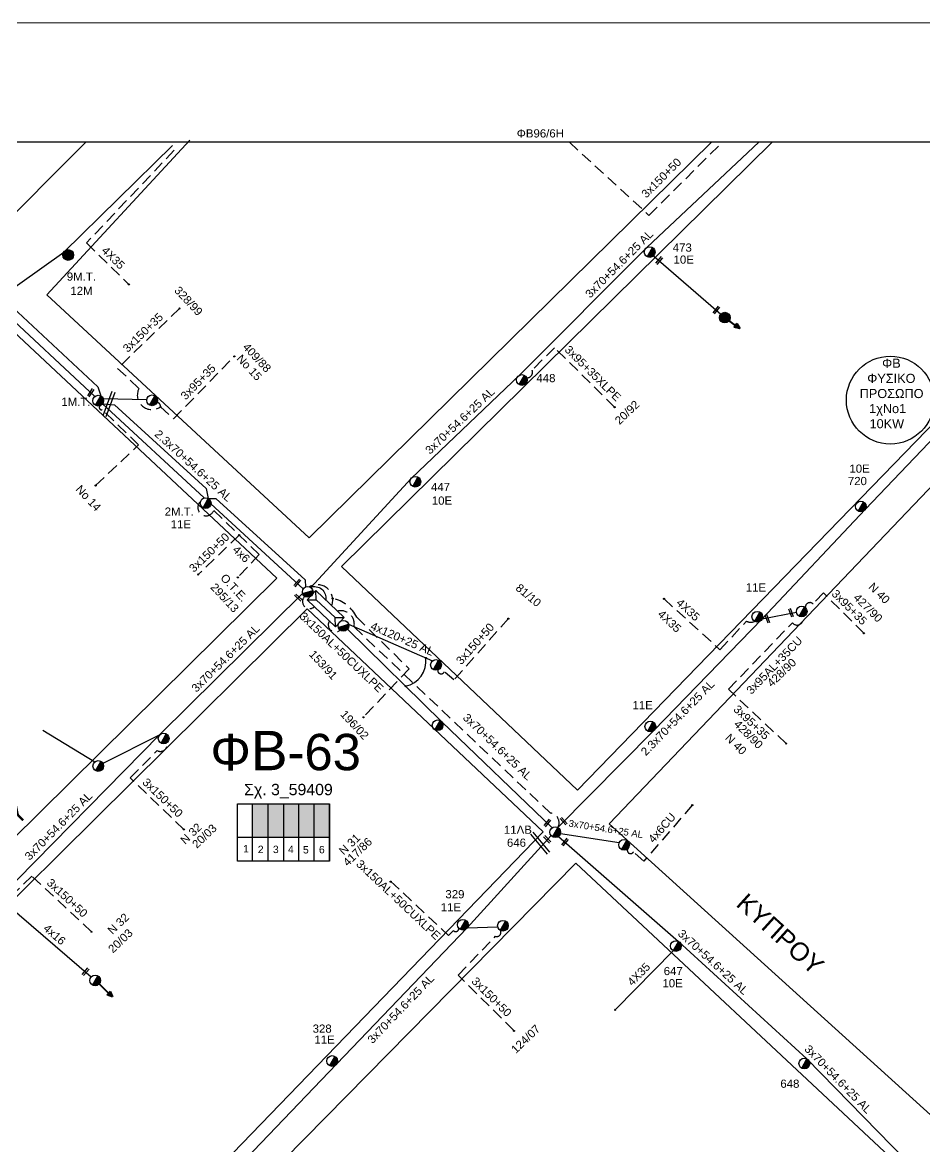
# Model space of a CAD drawing. Header units: millimetres. Extents: x 1138 to 9186, y 1584 to 2927.
# Drawn here: x 7571.3 to 7769.9, y 2679.6 to 2926.9 of the extents above; entities that cross this region are included whole.
import ezdxf
from ezdxf.enums import TextEntityAlignment as Align

# ---------------------------------------------------------------- set-up
doc = ezdxf.new("R2010")
doc.units = ezdxf.units.MM
doc.linetypes.add('DASHED', pattern=[19.05, 12.7, -6.35])
for name, color, linetype, lineweight in [('3x150+35', 7, 'DASHED', 30), ('3x150+50', 7, 'Continuous', 30), ('3x150AL+50CUXLPE', 7, 'Continuous', 30), ('3x70+54.6+25 AL', 7, 'SYN_LINE', 30), ('3x95+35', 7, 'Continuous', 30), ('3x95+35CUXLPE', 7, 'Continuous', 30), ('3x95AL+35CU', 7, 'Continuous', 30), ('4x120+25 AL', 7, 'SYN_LINE', 30), ('4x16', 7, 'Continuous', 30), ('4X35', 7, 'DASHED', 30), ('4x6', 7, 'SYN_LINE', 30), ('4x6CU', 7, 'Continuous', 30), ('Υπόβαθρο ΔΕΗ', 7, 'Continuous', 30)]:
    doc.layers.add(name, color=color, linetype=linetype, lineweight=lineweight)
for name, color, linetype in [('Pillar OTE', 7, 'Continuous'), ('TEXT ΚΑΛΩΔΙΩΝ', 7, 'Continuous'), ('Άγνωστα', 7, 'Continuous'), ('ΑΓΝΩΣΤΟ ΥΠΟΓΕΙΟ ΚΑΛΩΔΙΟ', 7, 'DASHED'), ('Επίτονοι', 7, 'Continuous'), ('Επιγραφές - Σχήματα', 7, 'Continuous'), ('Καλώδια ΧΤ   3x150AL+50CU', 7, 'DASHED'), ('Μηχανική τομή', 7, 'Continuous'), ('Στύλος Ξύλινος', 7, 'Continuous'), ('Στύλος Ξύλινος @ 1', 7, 'Continuous'), ('Στύλος ΦΜ', 7, 'Continuous'), ('Στύλος ΦΜ @ 1', 7, 'Continuous'), ('Συνδέσεις', 7, 'Continuous'), ('Τομή', 7, 'Continuous'), ('Υποσταθμός εναέριος 2 στύλων', 7, 'Continuous'), ('Υποσταθμός πόλεως', 7, 'Continuous')]:
    doc.layers.add(name, color=color, linetype=linetype)
doc.styles.add('arial', font='arial.ttf')
doc.styles.get("Standard").update_dxf_attribs({"font": 'arial.ttf'})
doc.linetypes.add('SYN_LINE', pattern='A,0.5,-0.0001,["/\\/\\/\\/",Standard,S=0.1,R=0,X=0,Y=-0.05],-0.25', length=0.7501)

# ---------------------------------------------------------------- blocks, each defined once
blk = doc.blocks.new('ΥΠΑΡΧΩΝ ΤΣΙΜΕΝΤΕΝΙΟΣ ΣΤΥΛΟΣ')
at = {"layer": 'Στύλος ΦΜ'}
blk.add_hatch(color=7, dxfattribs=at).paths.add_polyline_path([(-1.29, -2.28, 0.574793), (2.62, 0, 0.268822), (1.3, 2.27)])
at = {"layer": 'Στύλος ΦΜ', "color": 7}
blk.add_line((-1.29, -2.28), (1.3, 2.27), dxfattribs=at)
blk.add_circle((0, 0), 2.62, dxfattribs=at)
at = {"layer": 'Στύλος ΦΜ', "flags": 4}
for tag, p in [('ΑΡΙΘΜΟΣ', (-4.68, 8.05)), ('ΤΥΠΟΣ', (-4.91, 3.03))]:
    blk.add_attdef(tag, p, '', height=4, dxfattribs=at)
blk = doc.blocks.new('ΥΠΑΡΧΩΝ ΞΥΛΙΝΟΣ ΣΤΥΛΟΣ')
at = {"layer": 'Στύλος Ξύλινος'}
h = blk.add_hatch(color=7, dxfattribs=at)
h.paths.add_polyline_path([(-2.62, 0, 0.270008), (-1.29, -2.28), (1.3, 2.27, 0.576266)])
h.paths.add_polyline_path([(-1.29, -2.28, 0.574793), (2.62, 0, 0.268822), (1.3, 2.27)])
at = {"layer": 'Στύλος Ξύλινος', "color": 7}
blk.add_line((-1.29, -2.28), (1.3, 2.27), dxfattribs=at)
blk.add_circle((0, 0), 2.62, dxfattribs=at)
at = {"layer": 'Στύλος Ξύλινος', "flags": 4}
for tag, p in [('ΑΡΙΘΜΟΣ', (-4.91, 8.6)), ('ΤΥΠΟΣ', (-4.85, 3.39))]:
    blk.add_attdef(tag, p, '', height=4, dxfattribs=at)
blk = doc.blocks.new('ΥΠΟΣΤΑΘΜΟΣ ΕΝΑΕΡΙΟΣ ΕΠΙ 2 ΣΤΥΛΩΝ')
at = {"layer": 'Υποσταθμός εναέριος 2 στύλων', "linetype": 'Continuous'}
for points in [[(-11.97, -2.11, 0.574793), (-8.45, -0.07, 0.268822), (-9.64, 1.98)], [(9.68, -2.15, 0.574793), (13.19, -0.1, 0.268822), (12.01, 1.95)]]:
    blk.add_hatch(color=256, dxfattribs=at).paths.add_polyline_path(points)
for p, q in [((-11.97, -2.11), (-9.64, 1.98)), ((9.68, -2.15), (12.01, 1.95))]:
    blk.add_line(p, q, dxfattribs=at)
for centre in [(-10.81, -0.07), (10.84, -0.1)]:
    blk.add_circle(centre, 2.36, dxfattribs=at)
at = {"layer": 'Υποσταθμός πόλεως', "linetype": 'Continuous', "ltscale": 40}
blk.add_lwpolyline([(-8.57, 2.82), (8.57, 2.82), (8.57, -2.82), (-8.57, -2.82)], close=True, dxfattribs=at)
for points in [[(-5.75, 0), (-8.57, 2.82)], [(-8.57, -2.82), (-5.75, 0)], [(-5.75, 0), (5.75, 0)], [(5.75, 0), (8.57, 2.82)], [(8.57, -2.82), (5.75, 0)]]:
    blk.add_lwpolyline(points, dxfattribs=at)
at = {"layer": 'Υποσταθμός εναέριος 2 στύλων', "ltscale": 40, "flags": 1}
for tag, p in [('ΜΕΤΑΣΧΗΜΑΤΙΣΜΟΣ', (14.09, 2.51)), ('ΙΣΧΥΣ', (14.07, -0.28)), ('ΑΡΙΘΜΟΣ', (14.19, -3))]:
    blk.add_attdef(tag, p, '', height=1.8, dxfattribs=at)
blk = doc.blocks.new('ΕΠΙΤΟΝΟΣ')
at = {"layer": 'Επίτονοι', "lineweight": 40, "ltscale": 40}
blk.add_hatch(color=256, dxfattribs=at).paths.add_polyline_path([(-1.13, 6.47), (0, 9.1), (1.13, 6.47)])
for p, q in [((-1.13, 6.47), (0, 9.1)), ((1.13, 6.47), (-1.13, 6.47)), ((-1.13, 6.47), (0, 6.47)), ((0, 9.1), (1.13, 6.47)), ((0, 6.47), (0, 0))]:
    blk.add_line(p, q, dxfattribs=at)
blk = doc.blocks.new('ΜΗΧΑΝΙΚΗ ΤΟΜΗ')
at = {"layer": 'Μηχανική τομή', "ltscale": 40}
for p, q in [((-1.89, 0.78), (5.69, 0.78)), ((-1.89, -0.77), (5.69, -0.77))]:
    blk.add_line(p, q, dxfattribs=at)
blk = doc.blocks.new('ΤΟΜΗ')
at = {"layer": 'Τομή', "ltscale": 40}
for p, q in [((-5.68, 0), (17.06, 0)), ((-5.68, -2.77), (17.06, -2.77))]:
    blk.add_line(p, q, dxfattribs=at)
blk = doc.blocks.new('_ΣΥΝΔΕΣΗ')
at = {"layer": 'Συνδέσεις', "linetype": 'SYN_LINE', "ltscale": 40}
blk.add_hatch(color=256, dxfattribs=at).paths.add_polyline_path([(0.5, -0.01, 1), (-0.5, -0.01, 1)])
at = {"layer": 'Συνδέσεις'}
blk.add_circle((0, -0.01), 0.5, dxfattribs=at)

msp = doc.modelspace()

# ---------------------------------------------------------------- hatches: boundary and pattern name
at = {"layer": 'Καλώδια ΧΤ   3x150AL+50CU', "linetype": 'DASHED', "lineweight": -3, "ltscale": 0.2}
h = msp.add_hatch(color=5, dxfattribs=at)
h.dxf.hatch_style = 1
h.paths.add_polyline_path([(7625.38, 2754.98), (7621.94, 2754.98), (7621.94, 2747.61), (7625.38, 2747.61)])
h = msp.add_hatch(color=85, dxfattribs=at)
h.dxf.hatch_style = 1
h.paths.add_polyline_path([(7625.38, 2747.61), (7628.82, 2747.61), (7628.82, 2754.98), (7625.38, 2754.98)])
h = msp.add_hatch(color=1, dxfattribs=at)
h.dxf.hatch_style = 1
h.paths.add_polyline_path([(7632.11, 2754.97), (7628.82, 2754.98), (7628.82, 2747.61), (7632.11, 2747.61)])
h = msp.add_hatch(color=6, dxfattribs=at)
h.dxf.hatch_style = 1
h.paths.add_polyline_path([(7635.5, 2754.97), (7632.11, 2754.97), (7632.11, 2747.61), (7635.5, 2747.6)])
h = msp.add_hatch(color=2, dxfattribs=at)
h.dxf.hatch_style = 1
h.paths.add_polyline_path([(7635.5, 2747.6), (7638.9, 2747.6), (7638.9, 2754.97), (7635.5, 2754.97)])

# ---------------------------------------------------------------- linework, layer by layer
at = {"lineweight": -3, "ltscale": 0.2}
msp.add_circle((7762.35, 2843.81), 9.67, dxfattribs=at)
at = {"layer": '3x150+35', "color": 85, "linetype": 'DASHED', "lineweight": -3, "ltscale": 0.2}
msp.add_lwpolyline([(7605.86, 2863.95), (7592.22, 2850.78), (7596.92, 2846.37, 0.796001), (7601.65, 2842.34)], format="xyb", dxfattribs=at)
at = {"layer": '3x150+50', "lineweight": -3}
msp.add_lwpolyline([(6972.18, 1918.16), (9029.84, 1917.64), (9029.84, 2900.53), (6972.18, 2900.53)], close=True, dxfattribs=at)
at = {"layer": '3x150+50', "color": 6, "linetype": 'DASHED', "lineweight": -3, "ltscale": 0.2}
for points in [[(7691.71, 2900.53), (7709.21, 2884.46), (7725.34, 2900.53)], [(7618.97, 2814.12), (7609.94, 2805.41)]]:
    msp.add_lwpolyline(points, dxfattribs=at)
at = {"layer": '3x150+50', "color": 85, "linetype": 'DASHED', "lineweight": -3, "ltscale": 0.2}
msp.add_lwpolyline([(7601.65, 2842.34, 0.36959), (7600.92, 2843.34, 17.982356)], format="xyb", dxfattribs=at)
at = {"layer": '3x150+50', "color": 7, "linetype": 'Continuous', "lineweight": -3, "ltscale": 0.2}
msp.add_lwpolyline([(7634.66, 2802.63, -0.571972), (7638.05, 2799.83, -13.800976)], format="xyb", dxfattribs=at)
at = {"layer": '3x150+50', "color": 5, "linetype": 'DASHED', "lineweight": -3, "ltscale": 0.2}
msp.add_lwpolyline([(7678.26, 2795.72), (7666.28, 2782.26), (7664.15, 2784.01, -0.838694), (7662.69, 2784.41, 33.308062)], format="xyb", dxfattribs=at)
at = {"layer": '3x150+50', "color": 1, "linetype": 'DASHED', "lineweight": -3, "ltscale": 0.2}
for points in [[(7606.81, 2749.35), (7595.01, 2760.69), (7600.95, 2766.68, 0.666935), (7603.06, 2768.4, -125.423291)], [(7586.48, 2726.83), (7573.33, 2739.07), (7569.52, 2735.37, 0.339634), (7566.98, 2734.83, -29.010409)]]:
    msp.add_lwpolyline(points, format="xyb", dxfattribs=at)
at = {"layer": '3x150+50', "color": 27, "linetype": 'DASHED', "lineweight": -3, "ltscale": 0.2}
msp.add_lwpolyline([(7679.42, 2705.15), (7667.18, 2717.29), (7675.41, 2725.82, 0.705142), (7676.48, 2727.13, 8.352046)], format="xyb", dxfattribs=at)
at = {"layer": '3x150AL+50CUXLPE', "color": 6, "linetype": 'DASHED', "lineweight": -3, "ltscale": 0.2}
for points in [[(7634.46, 2802.72, -0.712589), (7639.35, 2798.6, -13.800976)], [(7639.56, 2800.15, -0.236818), (7644.87, 2796.03), (7656.39, 2784.7), (7646.34, 2774.01)]]:
    msp.add_lwpolyline(points, format="xyb", dxfattribs=at)
at = {"layer": '3x150AL+50CUXLPE', "color": 1, "linetype": 'DASHED', "lineweight": -3, "ltscale": 0.2}
msp.add_lwpolyline([(7633.43, 2800.62, 0.992559), (7635.55, 2798.32, -13.800976)], format="xyb", dxfattribs=at)
at = {"layer": '3x150AL+50CUXLPE', "color": 2, "linetype": 'DASHED', "lineweight": -3, "ltscale": 0.2}
msp.add_lwpolyline([(7640.66, 2797.36, -0.556198), (7644.28, 2793.91), (7687.5, 2752.93, -0.537534), (7689.16, 2749.76, -40.703593)], format="xyb", dxfattribs=at)
at = {"layer": '3x150AL+50CUXLPE', "color": 5, "linetype": 'DASHED', "lineweight": -3, "ltscale": 0.2}
msp.add_lwpolyline([(7638.84, 2795.21, 0.872051), (7641.22, 2793.22, -13.800976)], format="xyb", dxfattribs=at)
at = {"layer": '3x150AL+50CUXLPE', "color": 27, "linetype": 'DASHED', "lineweight": -3, "ltscale": 0.2}
msp.add_lwpolyline([(7652.33, 2737.97), (7665.06, 2725.98), (7666.17, 2727.08, 0.729677), (7667.33, 2727.59, -26.118831)], format="xyb", dxfattribs=at)
at = {"layer": '3x70+54.6+25 AL', "color": 85, "linetype": 'SYN_LINE', "lineweight": -3, "ltscale": 15}
for points in [[(7634.75, 2802.57), (7656.83, 2826.57), (7680.8, 2849.33), (7708.81, 2877.42), (7733.41, 2900.53)], [(7710.22, 2875.57), (7725.03, 2862.72)], [(7566.09, 2864.22), (7587.23, 2844.61)]]:
    msp.add_lwpolyline(points, dxfattribs=at)
at = {"layer": '3x70+54.6+25 AL', "color": 27, "linetype": 'SYN_LINE', "lineweight": -3, "ltscale": 15}
for points in [[(7533.14, 2893.51), (7542.14, 2884.66), (7541.63, 2883.35), (7544.01, 2882.95), (7565.23, 2867.58), (7565.8, 2866.01), (7568.05, 2865.22), (7587.85, 2846.75), (7588.54, 2844.71)], [(7572.76, 2629.46), (7586.1, 2641.75), (7613.87, 2669.97), (7640.42, 2697.71), (7669.17, 2727.68), (7687.66, 2748)]]:
    msp.add_lwpolyline(points, dxfattribs=at)
at = {"layer": '3x70+54.6+25 AL', "color": 2, "linetype": 'SYN_LINE', "lineweight": -3, "ltscale": 15}
msp.add_lwpolyline([(7689.16, 2749.76), (7710.3, 2771.11), (7734.14, 2795.69), (7756.84, 2819.74), (7787.85, 2852.2), (7812.95, 2879.57)], dxfattribs=at)
at = {"layer": '3x70+54.6+25 AL', "color": 6, "linetype": 'SYN_LINE', "lineweight": -3, "ltscale": 15}
for points in [[(7611.29, 2822.27), (7588.93, 2843.02)], [(7588.93, 2843.02), (7591.52, 2842.8), (7611.74, 2824.36), (7612.19, 2822.16), (7613.88, 2822.14), (7633.51, 2804.24), (7633.62, 2802.68)], [(7633.11, 2802.27), (7612.77, 2820.95)]]:
    msp.add_lwpolyline(points, dxfattribs=at)
at = {"layer": '3x70+54.6+25 AL', "color": 85, "linetype": 'SYN_LINE', "lineweight": -3, "ltscale": 10}
msp.add_lwpolyline([(7589.04, 2844.16), (7598.65, 2843.96)], dxfattribs=at)
at = {"layer": '3x70+54.6+25 AL', "color": 1, "linetype": 'SYN_LINE', "lineweight": -3, "ltscale": 15}
for points in [[(7534.74, 2702.53), (7566.14, 2734.31), (7601.53, 2770.19), (7632.96, 2801.26)], [(7587.18, 2764.17), (7575.77, 2771.12)], [(7601.51, 2770.16), (7588.99, 2763.87)]]:
    msp.add_lwpolyline(points, dxfattribs=at)
at = {"layer": '3x70+54.6+25 AL', "color": 2, "linetype": 'SYN_LINE', "lineweight": -3, "ltscale": 10}
msp.add_lwpolyline([(7734.14, 2795.69), (7741.67, 2797.15)], dxfattribs=at)
at = {"layer": '3x70+54.6+25 AL', "color": 5, "linetype": 'SYN_LINE', "lineweight": -3, "ltscale": 15}
for points in [[(7642.86, 2793.43), (7663.6, 2772.98), (7687.91, 2749.71)], [(7689.26, 2747.78), (7715.73, 2724.7), (7744, 2698.84), (7769, 2673.23)]]:
    msp.add_lwpolyline(points, dxfattribs=at)
at = {"layer": '3x70+54.6+25 AL', "color": 7, "linetype": 'SYN_LINE', "lineweight": -3, "ltscale": 15}
msp.add_lwpolyline([(7689.72, 2748.46), (7702.65, 2746.43)], dxfattribs=at)
at = {"layer": '3x70+54.6+25 AL', "color": 27, "linetype": 'SYN_LINE', "lineweight": -3, "ltscale": 9}
msp.add_lwpolyline([(7669.17, 2727.68), (7675.92, 2727.87)], dxfattribs=at)
at = {"layer": '3x95+35', "color": 85, "linetype": 'DASHED', "lineweight": -3, "ltscale": 0.2}
msp.add_lwpolyline([(7601.65, 2842.34), (7604.54, 2839.7), (7617.93, 2853.42)], dxfattribs=at)
at = {"layer": '3x95+35', "color": 2, "linetype": 'DASHED', "lineweight": -3, "ltscale": 0.2}
msp.add_lwpolyline([(7756.54, 2792.49), (7747.62, 2801.39), (7745.35, 2798.96, 0.672866), (7743.63, 2798.18, -7.694372)], format="xyb", dxfattribs=at)
msp.add_lwpolyline([(7739.41, 2768.23), (7726.69, 2780.2)], dxfattribs=at)
at = {"layer": '3x95+35CUXLPE', "color": 85, "linetype": 'DASHED', "lineweight": -3, "ltscale": 0.2}
msp.add_lwpolyline([(7701.65, 2842.25), (7688.43, 2855.32), (7683.49, 2850.42, -0.534403), (7682.3, 2848.69, 5.988083)], format="xyb", dxfattribs=at)
at = {"layer": '3x95AL+35CU', "color": 2, "linetype": 'DASHED', "lineweight": -3, "ltscale": 0.2}
msp.add_lwpolyline([(7726.69, 2780.2), (7740.78, 2794.82, 0.870761), (7743.07, 2796.15, -13.423148)], format="xyb", dxfattribs=at)
at = {"layer": '4x120+25 AL', "color": 5, "linetype": 'SYN_LINE', "lineweight": -3, "ltscale": 15}
msp.add_lwpolyline([(7643.06, 2794.5), (7661.55, 2786.43)], dxfattribs=at)
at = {"layer": '4x16', "color": 1, "linetype": 'Continuous', "lineweight": -3, "ltscale": 0.2}
msp.add_lwpolyline([(7567.94, 2732.81), (7586.39, 2716.89)], dxfattribs=at)
at = {"layer": '4X35', "color": 27, "linetype": 'DASHED', "lineweight": -3, "ltscale": 0.2}
msp.add_lwpolyline([(7604.68, 2898.77), (7585.36, 2878.38), (7594.67, 2869.27)], dxfattribs=at)
at = {"layer": '4X35', "color": 2, "linetype": 'DASHED', "lineweight": -3, "ltscale": 0.2}
msp.add_lwpolyline([(7712.53, 2800.06), (7724.83, 2788.89), (7730.66, 2795.15, 0.229317), (7732.48, 2795.12, -2.288341)], format="xyb", dxfattribs=at)
at = {"layer": '4X35', "color": 5, "linetype": 'SYN_LINE', "lineweight": -3, "ltscale": 15}
msp.add_lwpolyline([(7714.56, 2722.65), (7701.93, 2709.79)], dxfattribs=at)
at = {"layer": '4x6', "color": 6, "linetype": 'DASHED', "lineweight": -3, "ltscale": 0.2}
msp.add_lwpolyline([(7610.48, 2821.49, 1.275533), (7613.39, 2819.53), (7623.41, 2809.8)], format="xyb", dxfattribs=at)
msp.add_lwpolyline([(7623.41, 2809.8), (7618.68, 2804.81)], dxfattribs=at)
at = {"layer": '4x6CU', "color": 7, "linetype": 'DASHED', "lineweight": -3, "ltscale": 0.2}
msp.add_lwpolyline([(7718.75, 2754.67), (7708.09, 2742.38), (7705.8, 2744.41, -1.031364), (7704.54, 2745.09, -2.339961)], format="xyb", dxfattribs=at)
at = {"layer": 'Pillar OTE', "lineweight": -3, "ltscale": 40}
for points in [[(7618.61, 2742.34), (7618.61, 2754.98), (7638.9, 2754.97), (7638.9, 2742.32), (7618.61, 2742.34)], [(7621.94, 2742.33), (7621.94, 2754.98)], [(7625.38, 2742.33), (7625.38, 2754.98)], [(7628.81, 2742.33), (7628.82, 2754.98)], [(7632.11, 2742.32), (7632.11, 2754.97)], [(7635.5, 2742.32), (7635.5, 2754.97)], [(7638.9, 2742.32), (7638.9, 2754.97)], [(7618.61, 2747.62), (7638.9, 2747.6)]]:
    msp.add_lwpolyline(points, dxfattribs=at)
at = {"layer": 'ΑΓΝΩΣΤΟ ΥΠΟΓΕΙΟ ΚΑΛΩΔΙΟ', "color": 27, "linetype": 'Continuous', "lineweight": -3, "ltscale": 0.2}
msp.add_lwpolyline([(7565.8, 2866.01), (7580.35, 2876.36), (7604.32, 2899.8)], dxfattribs=at)
at = {"layer": 'ΑΓΝΩΣΤΟ ΥΠΟΓΕΙΟ ΚΑΛΩΔΙΟ', "color": 85, "linetype": 'DASHED', "lineweight": -3, "ltscale": 0.2}
msp.add_lwpolyline([(7587.39, 2825.03), (7596.85, 2833.93), (7588.83, 2841.71, -0.919855), (7588.44, 2842.61, -69.645752)], format="xyb", dxfattribs=at)
at = {"layer": 'Επιγραφές - Σχήματα', "lineweight": -3}
msp.add_lwpolyline([(6949.78, 2926.89), (9185.18, 2926.75), (9185.88, 1907.61), (6949.78, 1907.75)], close=True, dxfattribs=at)
at = {"layer": 'Υπόβαθρο ΔΕΗ', "lineweight": -3}
for points in [[(7541.98, 2900.53), (7564.05, 2879.36), (7585.22, 2900.53)], [(7608.13, 2900.99), (7576.63, 2866.95), (7634.42, 2813.47), (7722.96, 2900.53)], [(7736.36, 2900.53), (7641.49, 2807.18), (7693.51, 2757.97), (7811.22, 2879.23), (7782.99, 2900.53)], [(7693.08, 2741.92), (7762.18, 2677.35), (7644.14, 2562.55), (7578.3, 2625.34)], [(7578.3, 2625.34), (7693.08, 2741.92)]]:
    msp.add_lwpolyline(points, dxfattribs=at)
for points in [[(7817.46, 2872.96), (7890.12, 2805.83), (7771.17, 2686.55), (7700.46, 2750.55)], [(7565.8, 2862.11), (7627.26, 2804.63), (7510.17, 2688.98), (7450.3, 2746.48)], [(7633.97, 2797.88), (7685.91, 2748.78), (7572.04, 2630.94), (7517.38, 2682.59)]]:
    msp.add_lwpolyline(points, close=True, dxfattribs=at)
msp.add_arc((7654.54, 2786.33), 5.59, 281.1507, 7.5531, dxfattribs=at)

# ---------------------------------------------------------------- block references
at = {"layer": 'Επίτονοι', "lineweight": -3}
for p, xscale, yscale, zscale, rotation in [((7725.92, 2861.95), 0.4499999999998181, 0.4499999999998181, 0.4499999999998181, 234.251014189362), ((7588.15, 2715.33), 0.449999999999818, 0.449999999999818, 0.449999999999818, 225.9241615069363)]:
    msp.add_blockref('ΕΠΙΤΟΝΟΣ', p, dxfattribs=dict(at, xscale=xscale, yscale=yscale, zscale=zscale, rotation=rotation))
at = {"layer": 'Μηχανική τομή', "lineweight": -3, "zscale": 0.4999999999999997}
for p, xscale, yscale, rotation in [((7711.21, 2874.16), 0.2499999999999998, 0.2499999999999998, 49.78550629045485), ((7723.78, 2863.26), 0.2499999999999998, 0.2499999999999998, 49.78550629045485), ((7586.08, 2845.06), 0.2499999999999999, 0.2499999999999999, 56.10524013852889), ((7631.47, 2803.21), 0.2499999999999998, 0.2499999999999998, 49.78550629045485), ((7632.37, 2800.02), 0.2499999999999998, 0.2499999999999998, 136.5300509170427), ((7740.68, 2796.52), 0.2499999999999998, 0.2499999999999998, 108.977181969375), ((7735.47, 2795.2), 0.2499999999999997, 0.2499999999999997, 108.977181969375), ((7686.56, 2750.42), 0.2499999999999998, 0.2499999999999998, 49.78550629045485), ((7690.77, 2750.81), 0.2499999999999998, 0.2499999999999998, 131.9299130364955), ((7687.12, 2746.8), 0.2499999999999998, 0.2499999999999998, 131.9299130364955), ((7690.46, 2746.18), 0.2499999999999998, 0.2499999999999998, 49.78550629045485), ((7584.88, 2717.65), 0.2499999999999998, 0.2499999999999998, 49.78550629045485)]:
    msp.add_blockref('ΜΗΧΑΝΙΚΗ ΤΟΜΗ', p, dxfattribs=dict(at, xscale=xscale, yscale=yscale, rotation=rotation))
at = {"layer": 'Στύλος Ξύλινος @ 1', "lineweight": -3, "ltscale": 40}
ref = msp.add_blockref('ΥΠΑΡΧΩΝ ΞΥΛΙΝΟΣ ΣΤΥΛΟΣ', (7581.35, 2875.73), dxfattribs=dict(at, xscale=0.4499999999998181, yscale=0.4499999999998181, zscale=0.4499999999998181))
ref.add_attrib('ΤΥΠΟΣ', '9M.T.', (7581.04, 2870.08), dxfattribs={"layer": 'Στύλος Ξύλινος', "height": 1.8, "flags": 4})
ref.add_attrib('ΑΡΙΘΜΟΣ', '12M', (7581.82, 2866.95), dxfattribs={"layer": 'Στύλος Ξύλινος', "height": 1.8, "flags": 4})
at = {"layer": 'Στύλος Ξύλινος @ 1', "lineweight": -3, "ltscale": 40, "xscale": 0.4499999999998181, "yscale": 0.4499999999998181, "zscale": 0.4499999999998181}
msp.add_blockref('ΥΠΑΡΧΩΝ ΞΥΛΙΝΟΣ ΣΤΥΛΟΣ', (7725.92, 2861.95), dxfattribs=at)
at = {"layer": 'Στύλος ΦΜ @ 1', "lineweight": -3, "ltscale": 40}
ref = msp.add_blockref('ΥΠΑΡΧΩΝ ΤΣΙΜΕΝΤΕΝΙΟΣ ΣΤΥΛΟΣ', (7709.37, 2876.38), dxfattribs=dict(at, xscale=0.4499999999998181, yscale=0.4499999999998181, zscale=0.4499999999998181))
ref.add_attrib('ΤΥΠΟΣ', '473', (7714.45, 2876.47), dxfattribs={"layer": 'Στύλος ΦΜ', "height": 1.8, "rotation": 360, "flags": 4})
ref.add_attrib('ΑΡΙΘΜΟΣ', '10E', (7714.63, 2873.82), dxfattribs={"layer": 'Στύλος ΦΜ', "height": 1.8, "rotation": 360, "flags": 4})
ref = msp.add_blockref('ΥΠΑΡΧΩΝ ΤΣΙΜΕΝΤΕΝΙΟΣ ΣΤΥΛΟΣ', (7681.22, 2848.23), dxfattribs=dict(at, xscale=0.449999999999818, yscale=0.449999999999818, zscale=0.449999999999818))
ref.add_attrib('ΤΥΠΟΣ', '448', (7684.43, 2847.75), dxfattribs={"layer": 'Στύλος ΦΜ', "height": 1.8, "rotation": 360, "flags": 4})
ref = msp.add_blockref('ΥΠΑΡΧΩΝ ΤΣΙΜΕΝΤΕΝΙΟΣ ΣΤΥΛΟΣ', (7587.96, 2843.68), dxfattribs=dict(at, xscale=0.4499999999998182, yscale=0.4499999999998182, zscale=0.4499999999998182))
ref.add_attrib('ΤΥΠΟΣ', '1M.T.', (7579.83, 2842.54), dxfattribs={"layer": 'Στύλος ΦΜ', "height": 1.8, "flags": 4})
for p, xscale, yscale, zscale in [((7599.81, 2843.75), 0.4499999999998182, 0.4499999999998182, 0.4499999999998182), ((7742.84, 2797.3), 0.4499999999998182, 0.4499999999998182, 0.4499999999998182), ((7662.32, 2785.53), 0.4499999999998182, 0.4499999999998182, 0.4499999999998182), ((7662.68, 2772.25), 0.4499999999998182, 0.4499999999998182, 0.4499999999998182), ((7602.36, 2769.35), 0.4499999999998181, 0.4499999999998181, 0.4499999999998181), ((7587.97, 2763.29), 0.4499999999998181, 0.4499999999998181, 0.4499999999998181), ((7703.72, 2745.94), 0.4499999999998181, 0.4499999999998181, 0.4499999999998181), ((7677.06, 2728.15), 0.4499999999998181, 0.4499999999998181, 0.4499999999998181), ((7587.27, 2716.11), 0.4499999999998181, 0.4499999999998181, 0.4499999999998181)]:
    msp.add_blockref('ΥΠΑΡΧΩΝ ΤΣΙΜΕΝΤΕΝΙΟΣ ΣΤΥΛΟΣ', p, dxfattribs=dict(at, xscale=xscale, yscale=yscale, zscale=zscale))
ref = msp.add_blockref('ΥΠΑΡΧΩΝ ΤΣΙΜΕΝΤΕΝΙΟΣ ΣΤΥΛΟΣ', (7755.85, 2820.39), dxfattribs=dict(at, xscale=0.449999999999818, yscale=0.449999999999818, zscale=0.449999999999818))
ref.add_attrib('ΤΥΠΟΣ', '720', (7753.01, 2825.1), dxfattribs={"layer": 'Στύλος ΦΜ', "height": 1.8, "rotation": 360, "flags": 4})
ref.add_attrib('ΑΡΙΘΜΟΣ', '10E', (7753.34, 2827.83), dxfattribs={"layer": 'Στύλος ΦΜ', "height": 1.8, "rotation": 360, "flags": 4})
ref = msp.add_blockref('ΥΠΑΡΧΩΝ ΤΣΙΜΕΝΤΕΝΙΟΣ ΣΤΥΛΟΣ', (7657.77, 2825.85), dxfattribs=dict(at, xscale=0.4499999999998181, yscale=0.4499999999998181, zscale=0.4499999999998181))
ref.add_attrib('ΤΥΠΟΣ', '447', (7661.22, 2823.8), dxfattribs={"layer": 'Στύλος ΦΜ', "height": 1.8, "rotation": 360, "flags": 4})
ref.add_attrib('ΑΡΙΘΜΟΣ', '10E', (7661.4, 2820.8), dxfattribs={"layer": 'Στύλος ΦΜ', "height": 1.8, "rotation": 360, "flags": 4})
ref = msp.add_blockref('ΥΠΑΡΧΩΝ ΤΣΙΜΕΝΤΕΝΙΟΣ ΣΤΥΛΟΣ', (7611.61, 2821.14), dxfattribs=dict(at, xscale=0.4499999999998181, yscale=0.4499999999998181, zscale=0.4499999999998181))
ref.add_attrib('ΤΥΠΟΣ', '2M.T.', (7602.58, 2818.37), dxfattribs={"layer": 'Στύλος ΦΜ', "height": 1.8, "flags": 4})
ref.add_attrib('ΑΡΙΘΜΟΣ', '11E', (7603.9, 2815.58), dxfattribs={"layer": 'Στύλος ΦΜ', "height": 1.8, "flags": 4})
ref = msp.add_blockref('ΥΠΑΡΧΩΝ ΤΣΙΜΕΝΤΕΝΙΟΣ ΣΤΥΛΟΣ', (7733.06, 2796.14), dxfattribs=dict(at, xscale=0.449999999999818, yscale=0.449999999999818, zscale=0.449999999999818))
ref.add_attrib('ΑΡΙΘΜΟΣ', '11E', (7730.52, 2801.69), dxfattribs={"layer": 'Στύλος ΦΜ', "height": 1.8, "rotation": 360, "flags": 4})
ref = msp.add_blockref('ΥΠΑΡΧΩΝ ΤΣΙΜΕΝΤΕΝΙΟΣ ΣΤΥΛΟΣ', (7709.51, 2771.98), dxfattribs=dict(at, xscale=0.449999999999818, yscale=0.449999999999818, zscale=0.449999999999818))
ref.add_attrib('ΑΡΙΘΜΟΣ', '11E', (7705.59, 2775.79), dxfattribs={"layer": 'Στύλος ΦΜ', "height": 1.8, "rotation": 360, "flags": 4})
ref = msp.add_blockref('ΥΠΑΡΧΩΝ ΤΣΙΜΕΝΤΕΝΙΟΣ ΣΤΥΛΟΣ', (7688.58, 2748.74), dxfattribs=dict(at, xscale=0.4499999999998182, yscale=0.4499999999998182, zscale=0.4499999999998182))
ref.add_attrib('ΤΥΠΟΣ', '11ΛΒ', (7677.28, 2748.38), dxfattribs={"layer": 'Στύλος ΦΜ', "height": 1.8, "rotation": 360, "flags": 4})
ref.add_attrib('ΑΡΙΘΜΟΣ', '646', (7677.94, 2745.52), dxfattribs={"layer": 'Στύλος ΦΜ', "height": 1.8, "rotation": 360, "flags": 4})
ref = msp.add_blockref('ΥΠΑΡΧΩΝ ΤΣΙΜΕΝΤΕΝΙΟΣ ΣΤΥΛΟΣ', (7668.22, 2728.37), dxfattribs=dict(at, xscale=0.449999999999818, yscale=0.449999999999818, zscale=0.449999999999818))
ref.add_attrib('ΤΥΠΟΣ', '329', (7664.39, 2734.19), dxfattribs={"layer": 'Στύλος ΦΜ', "height": 1.8, "rotation": 360, "flags": 4})
ref.add_attrib('ΑΡΙΘΜΟΣ', '11E', (7663.36, 2731.31), dxfattribs={"layer": 'Στύλος ΦΜ', "height": 1.8, "rotation": 360, "flags": 4})
ref = msp.add_blockref('ΥΠΑΡΧΩΝ ΤΣΙΜΕΝΤΕΝΙΟΣ ΣΤΥΛΟΣ', (7715.14, 2723.68), dxfattribs=dict(at, xscale=0.4499999999998182, yscale=0.4499999999998182, zscale=0.4499999999998182))
ref.add_attrib('ΤΥΠΟΣ', '10E', (7712.17, 2714.6), dxfattribs={"layer": 'Στύλος ΦΜ', "height": 1.8, "rotation": 360, "flags": 4})
ref.add_attrib('ΑΡΙΘΜΟΣ', '647', (7712.46, 2717.28), dxfattribs={"layer": 'Στύλος ΦΜ', "height": 1.8, "rotation": 360, "flags": 4})
ref = msp.add_blockref('ΥΠΑΡΧΩΝ ΤΣΙΜΕΝΤΕΝΙΟΣ ΣΤΥΛΟΣ', (7639.46, 2698.38), dxfattribs=dict(at, xscale=0.449999999999818, yscale=0.449999999999818, zscale=0.449999999999818))
ref.add_attrib('ΤΥΠΟΣ', '328', (7635.16, 2704.61), dxfattribs={"layer": 'Στύλος ΦΜ', "height": 1.8, "rotation": 360, "flags": 4})
ref.add_attrib('ΑΡΙΘΜΟΣ', '11E', (7635.54, 2702.19), dxfattribs={"layer": 'Στύλος ΦΜ', "height": 1.8, "rotation": 360, "flags": 4})
ref = msp.add_blockref('ΥΠΑΡΧΩΝ ΤΣΙΜΕΝΤΕΝΙΟΣ ΣΤΥΛΟΣ', (7743.42, 2697.82), dxfattribs=dict(at, xscale=0.4499999999998182, yscale=0.4499999999998182, zscale=0.4499999999998182))
ref.add_attrib('ΑΡΙΘΜΟΣ', '648', (7738.14, 2692.49), dxfattribs={"layer": 'Στύλος ΦΜ', "height": 1.8, "rotation": 360, "flags": 4})
at = {"layer": 'Συνδέσεις', "lineweight": -3, "xscale": 0.25, "yscale": 0.25, "zscale": 0.25}
for p in [(7594.68, 2869.28), (7605.86, 2863.95), (7617.93, 2853.42), (7601.65, 2842.34), (7701.65, 2842.25), (7587.39, 2825.03), (7618.97, 2814.12), (7609.94, 2805.42), (7618.69, 2804.81), (7639.56, 2800.15), (7712.53, 2800.07), (7678.26, 2795.73), (7756.54, 2792.5), (7660.08, 2787.07), (7655.62, 2780.85), (7646.34, 2774.01), (7646.34, 2774.01), (7739.41, 2768.23), (7718.75, 2754.67), (7606.81, 2749.35), (7652.35, 2737.84), (7586.48, 2726.83), (7701.77, 2709.66), (7679.5, 2705.01)]:
    msp.add_blockref('_ΣΥΝΔΕΣΗ', p, dxfattribs=at)
at = {"layer": 'Τομή', "lineweight": -3}
for p, xscale, yscale, zscale, rotation in [((7591.1, 2844.12), 0.2499999999999998, 0.2499999999999998, 0.2499999999999998, 249.7977992111009), ((7684.58, 2747.65), 0.2499999999999999, 0.2499999999999999, 0.2499999999999999, 309.5845077060688)]:
    msp.add_blockref('ΤΟΜΗ', p, dxfattribs=dict(at, xscale=xscale, yscale=yscale, zscale=zscale, rotation=rotation))
at = {"layer": 'Υποσταθμός εναέριος 2 στύλων', "lineweight": -3, "xscale": 0.5, "yscale": 0.5, "zscale": 0.5, "rotation": 316.6106706682622}
msp.add_blockref('ΥΠΟΣΤΑΘΜΟΣ ΕΝΑΕΡΙΟΣ ΕΠΙ 2 ΣΤΥΛΩΝ', (7638.03, 2797.91), dxfattribs=at)

# ---------------------------------------------------------------- texts
at = {"lineweight": -3, "ltscale": 40, "insert": (7545.09, 2731.69), "char_height": 4, "width": 65.6312, "attachment_point": 1, "rotation": 43.6978, "style": 'arial'}
msp.add_mtext('BEPNAPΔOY', dxfattribs=at)
at = {"lineweight": -3, "ltscale": 30, "char_height": 1.63, "width": 11.2573, "attachment_point": 1}
for s, insert in [('1', (7619.85, 2745.9)), ('2', (7623.09, 2745.76)), ('3', (7626.42, 2745.76)), ('4', (7629.73, 2745.76)), ('5', (7633.03, 2745.68)), ('6', (7636.55, 2745.71))]:
    msp.add_mtext(s, dxfattribs=dict(at, insert=insert))
at = {"layer": 'TEXT ΚΑΛΩΔΙΩΝ', "linetype": 'Continuous', "lineweight": -3, "ltscale": 0.2}
for s, height, rotation, p in [('3x150+50', 1.8, 44.8958, (7711.93, 2892.7)), ('3x70+54.6+25 AL', 1.8, 45.0766, (7702.64, 2873.78)), ('4X35', 1.8, 315.6224, (7591.28, 2875.12)), ('3x150+35', 1.8, 43.9803, (7597.79, 2858.66)), ('3x95+35XLPE', 1.8, 315.3322, (7696.87, 2849.7)), ('3x95+35', 1.8, 45.6943, (7609.95, 2847.81)), ('3x70+54.6+25 AL', 1.8, 43.5301, (7667.58, 2839.25)), ('2.3x70+54.6+25 AL', 1.8, 317.6398, (7608.92, 2829.37)), ('3x150+50', 1.8, 43.9367, (7612.38, 2810.27)), ('4x6', 1.8, 315.8763, (7619.47, 2809.93)), ('4X35', 1.8, 317.723, (7717.84, 2797.67)), ('3x95+35', 1.8, 315.0462, (7753.35, 2798.22)), ('3x150AL+50CUXLPE', 1.8, 316.5262, (7641.53, 2788.35)), ('3x70+54.6+25 AL', 1.8, 44.6731, (7615.98, 2787)), ('4x120+25 AL', 1.8, 336.4187, (7654.9, 2791.29)), ('3x150+50', 1.8, 48.3456, (7670.92, 2790.19)), ('3x95AL+35CU', 1.8, 46.0536, (7736.82, 2785.46)), ('2.3x70+54.6+25 AL', 1.8, 45.8654, (7715.53, 2773.91)), ('3x95+35', 1.8, 316.7501, (7731.81, 2772.9)), ('3x70+54.6+25 AL', 1.8, 316.2541, (7675.88, 2767.53)), ('3x150+50', 1.8, 316.1183, (7602.15, 2756.32)), ('3x70+54.6+25 AL', 1.8, 45.39, (7579.19, 2750.1)), ('4x6CU', 1.8, 49.0775, (7712.06, 2749.7)), ('3x70+54.6+25 AL', 1.5, 351.0888, (7699.72, 2749.45)), ('3x150AL+50CUXLPE', 1.8, 316.7297, (7654.04, 2733.88)), ('3x150+50', 1.8, 317.0577, (7581.13, 2734.27)), ('4x16', 1.8, 319.1999, (7578.34, 2726.22)), ('3x70+54.6+25 AL', 1.8, 317.5507, (7723.35, 2720.16)), ('4X35', 1.8, 45.5121, (7706.96, 2717.48)), ('3x70+54.6+25 AL', 1.8, 46.1885, (7654.56, 2709.85)), ('3x150+50', 1.8, 315.2181, (7674.57, 2712.5)), ('3x70+54.6+25 AL', 1.8, 314.303, (7750.86, 2694.39))]:
    msp.add_text(s, height=height, rotation=rotation, dxfattribs=at).set_placement(p, align=Align.MIDDLE_CENTER)
at = {"layer": 'Άγνωστα', "lineweight": -3, "ltscale": 0.2, "insert": (7680.1, 2903.39), "char_height": 1.8, "width": 18.6352, "attachment_point": 1, "style": 'arial'}
msp.add_mtext('ΦB96/6H', dxfattribs=at)
at = {"layer": 'Άγνωστα', "lineweight": -3, "ltscale": 40, "char_height": 1.8, "attachment_point": 1, "style": 'arial'}
for s, insert, width, rotation in [('328/99', (7605.88, 2869.04), 12.7137, 313.0038), ('409/88', (7620.95, 2856.57), 12.7137, 313.0038), ('No 15', (7619.59, 2854.04), 12.7137, 313.0038), ('20/92', (7701.5, 2839.58), 12.7137, 43.7075), ('No 14', (7584.17, 2825.3), 12.7137, 313.0038), ('O.T.E.\\P295/13', (7616.03, 2805.79), 12.7137, 313.0038), ('81/10', (7680.84, 2803.57), 12.7137, 320.2201), ('N 40', (7758.67, 2803.84), 12.7137, 315.1849), ('427/90', (7755.36, 2801.44), 12.7137, 315.1849), ('4X35', (7712.21, 2797.82), 34.0855, 317.059), ('153/91', (7635.54, 2788.99), 12.7137, 313.0038), ('428/90', (7735.01, 2781.85), 12.7137, 43.7075), ('196/02', (7642.45, 2775.77), 12.7137, 313.0038), ('428/90', (7729.04, 2773.6), 12.7137, 315.1849), ('N 40', (7727.12, 2770.6), 12.7137, 315.1849), ('N 32', (7605.84, 2747.24), 12.7137, 43.8277), ('20/03', (7608.43, 2746.34), 12.7137, 43.8277), ('N 31', (7640.75, 2744.9), 12.7137, 43.8277), ('417/86', (7641.63, 2742.39), 12.7137, 43.8277), ('N 32', (7589.83, 2727.4), 12.7137, 43.8277), ('20/03', (7589.94, 2723.3), 12.7137, 43.8277), ('124/07', (7678.65, 2701.21), 12.7137, 43.8277)]:
    msp.add_mtext(s, dxfattribs=dict(at, insert=insert, width=width, rotation=rotation))
at = {"layer": 'Άγνωστα', "color": 7, "lineweight": -3, "insert": (7620.07, 2759.37), "char_height": 2.5, "width": 4.551914400963142e-14, "attachment_point": 1}
msp.add_mtext('Σχ. 3_59409', dxfattribs=at)
at = {"layer": 'Υπόβαθρο ΔΕΗ', "lineweight": -3}
msp.add_text('ΚΥΠΡΟΥ', height=4, rotation=317.8497, dxfattribs=at).set_placement((7738.13, 2726.32), align=Align.MIDDLE_CENTER)
at = {"layer": 'Υπόβαθρο ΔΕΗ', "lineweight": -3, "attachment_point": 1}
for s, insert, char_height, width in [('{\\W8.64836; }ΦΒ \\P{\\W4.42067; }ΦΥΣΙΚΟ \\P{\\W2.28183; }ΠΡΟΣΩΠΟ', (7753.83, 2852.92), 2, 17.2548), ('{\\W5.64925; }1χΝο1\\P{\\W5.75643; }10KW', (7753.31, 2842.94), 2, 17.2548), ('Φ{\\H1.0833x;B}-63', (7612.65, 2771.03), 8, 84.6573)]:
    msp.add_mtext(s, dxfattribs=dict(at, insert=insert, char_height=char_height, width=width))

doc.saveas('drawing.dxf')
